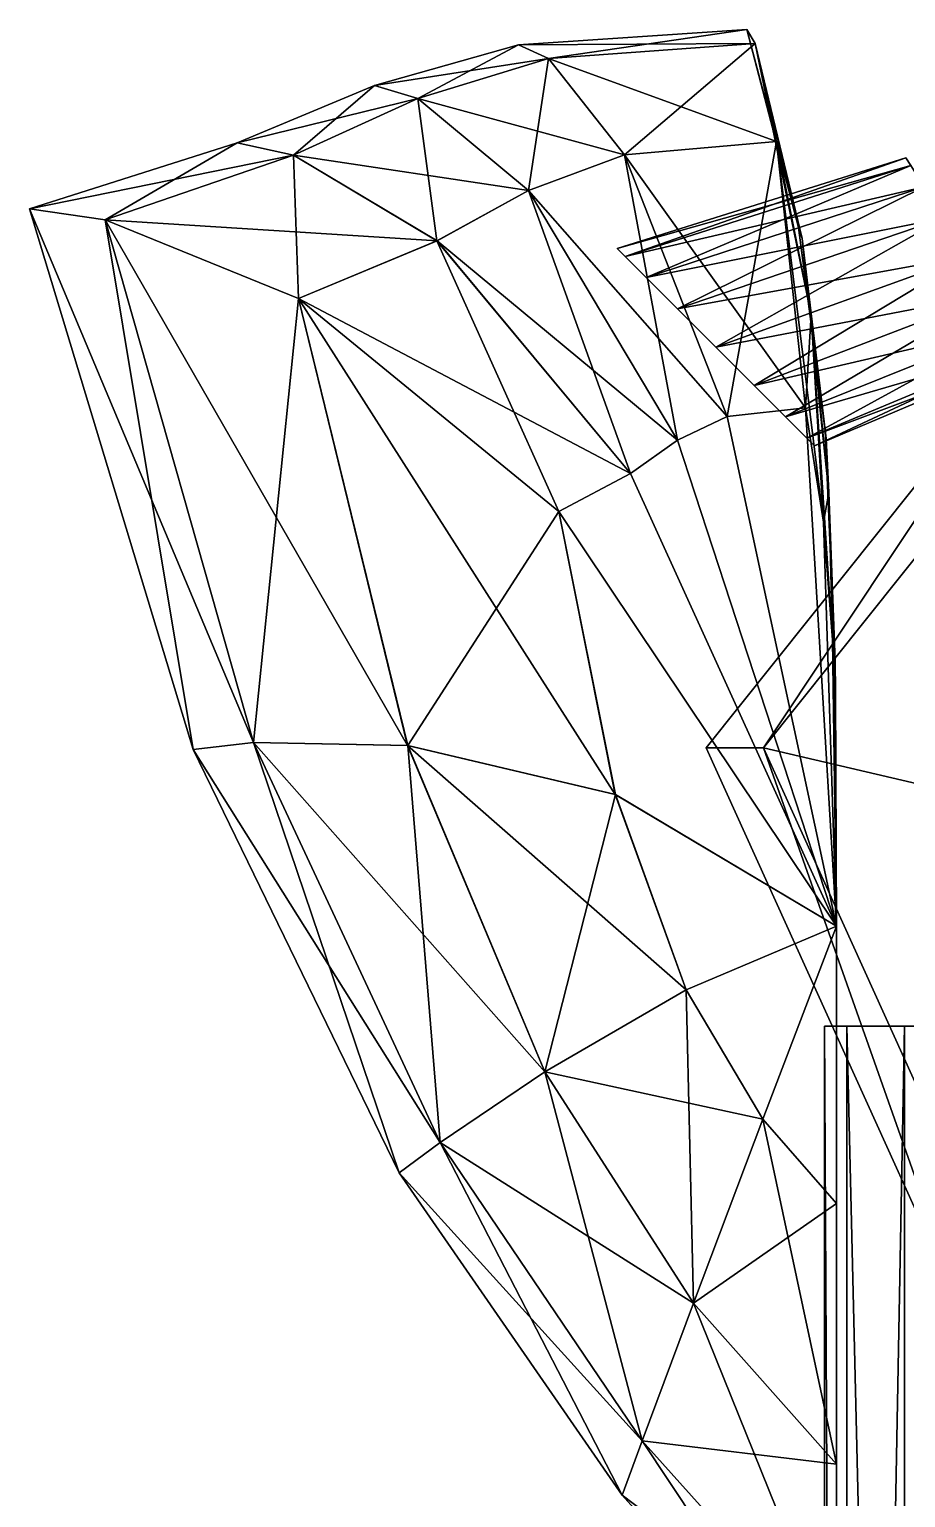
# Model space of a CAD drawing. Header units: metres. Extents: x -1.83 to 1.83, y -2.28 to 6.34.
# Drawn here: x -1.832 to -0.61, y 4.296 to 6.342 of the extents above; entities that cross this region are included whole.
import ezdxf

# ---------------------------------------------------------------- set-up
doc = ezdxf.new("R2010")
doc.units = ezdxf.units.M

msp = doc.modelspace()

# ---------------------------------------------------------------- linework, layer by layer
at = {"layer": 'Cube 3'}
for points in [[(-0.408, 5.9427, 0.2667), (-0.8087, 5.3408, 0.9647), (-0.8886, 5.3408, 0.9045)], [(-0.5264, 4.5422, 0.4239), (-0.408, 5.9427, 0.2667), (-0.8886, 5.3408, 0.9045)], [(-0.408, 5.9427, 0.2667), (-0.3281, 5.9427, 0.3269), (-0.8087, 5.3408, 0.9647)], [(-0.8087, 5.3408, 0.9647), (-0.3281, 5.9427, 0.3269), (0.0341, 5.144, -0.1538)], [(-0.5264, 4.5422, 0.4239), (-0.8886, 5.3408, 0.9045), (-0.8087, 5.3408, 0.9647)], [(-0.5264, 4.5422, 0.4239), (-0.8087, 5.3408, 0.9647), (-0.4466, 4.5422, 0.484)], [(-0.8087, 5.3408, 0.9647), (0.0341, 5.144, -0.1538), (-0.4466, 4.5422, 0.484)]]:
    msp.add_3dface(points, dxfattribs=at)
at = {"layer": 'Path Extrusion'}
for points in [[(-1.0125, 6.0368, 0.0004), (-0.6102, 6.1632, 0.0004), (-0.6033, 6.1525, 0.076)], [(-1.0016, 6.026, -0.0751), (-0.6102, 6.1632, 0.0004), (-1.0125, 6.0368, 0.0004)], [(-1.0016, 6.026, -0.0751), (-0.6033, 6.1525, -0.0751), (-0.6102, 6.1632, 0.0004)], [(-1.0125, 6.0368, 0.0004), (-0.6033, 6.1525, 0.076), (-1.0016, 6.026, 0.0759)], [(-1.0016, 6.026, 0.0759), (-0.6033, 6.1525, 0.076), (-0.5844, 6.1231, 0.1378)], [(-0.9721, 5.9964, -0.1369), (-0.6033, 6.1525, -0.0751), (-1.0016, 6.026, -0.0751)], [(-0.9721, 5.9964, -0.1369), (-0.5844, 6.1231, -0.137), (-0.6033, 6.1525, -0.0751)], [(-1.0016, 6.026, 0.0759), (-0.5844, 6.1231, 0.1378), (-0.9721, 5.9964, 0.1378)], [(-0.9721, 5.9964, 0.1378), (-0.5844, 6.1231, 0.1378), (-0.5564, 6.0797, 0.1796)], [(-0.9284, 5.9527, -0.1787), (-0.5844, 6.1231, -0.137), (-0.9721, 5.9964, -0.1369)], [(-0.9284, 5.9527, -0.1787), (-0.5564, 6.0797, -0.1788), (-0.5844, 6.1231, -0.137)], [(-0.9721, 5.9964, 0.1378), (-0.5564, 6.0797, 0.1796), (-0.9284, 5.9527, 0.1795)], [(-0.9284, 5.9527, 0.1795), (-0.5564, 6.0797, 0.1796), (-0.5223, 6.0267, 0.195)], [(-0.875, 5.8993, -0.194), (-0.5564, 6.0797, -0.1788), (-0.9284, 5.9527, -0.1787)], [(-0.875, 5.8993, -0.194), (-0.5223, 6.0267, -0.1941), (-0.5564, 6.0797, -0.1788)], [(-1.0125, 6.0368, 0.0004), (-0.7484, 5.7727, 0.0759), (-0.7375, 5.7618, 0.0004)], [(-1.0125, 6.0368, 0.0004), (-0.7375, 5.7618, 0.0004), (-0.7484, 5.7727, -0.0751)], [(-1.0016, 6.026, 0.0759), (-0.7484, 5.7727, 0.0759), (-1.0125, 6.0368, 0.0004)], [(-0.7484, 5.7727, -0.0751), (-1.0016, 6.026, -0.0751), (-1.0125, 6.0368, 0.0004)], [(-0.7779, 5.8022, 0.1378), (-0.7484, 5.7727, 0.0759), (-1.0016, 6.026, 0.0759)], [(-1.0016, 6.026, -0.0751), (-0.7484, 5.7727, -0.0751), (-0.7779, 5.8022, -0.1369)], [(-0.7779, 5.8022, 0.1378), (-1.0016, 6.026, 0.0759), (-0.9721, 5.9964, 0.1378)], [(-0.7779, 5.8022, -0.1369), (-0.9721, 5.9964, -0.1369), (-1.0016, 6.026, -0.0751)], [(-0.9284, 5.9527, 0.1795), (-0.5223, 6.0267, 0.195), (-0.875, 5.8993, 0.1949)], [(-0.8216, 5.8459, -0.1787), (-0.5223, 6.0267, -0.1941), (-0.875, 5.8993, -0.194)], [(-0.875, 5.8993, 0.1949), (-0.5223, 6.0267, 0.195), (-0.4881, 5.9736, 0.1796)], [(-0.8216, 5.8459, -0.1787), (-0.4881, 5.9736, -0.1788), (-0.5223, 6.0267, -0.1941)], [(-0.9721, 5.9964, 0.1378), (-0.8216, 5.8459, 0.1795), (-0.7779, 5.8022, 0.1378)], [(-0.7779, 5.8022, -0.1369), (-0.8216, 5.8459, -0.1787), (-0.9721, 5.9964, -0.1369)], [(-0.9721, 5.9964, -0.1369), (-0.8216, 5.8459, -0.1787), (-0.9284, 5.9527, -0.1787)], [(-0.9721, 5.9964, 0.1378), (-0.9284, 5.9527, 0.1795), (-0.8216, 5.8459, 0.1795)], [(-0.875, 5.8993, 0.1949), (-0.4881, 5.9736, 0.1796), (-0.8216, 5.8459, 0.1795)], [(-0.7779, 5.8022, -0.1369), (-0.4881, 5.9736, -0.1788), (-0.8216, 5.8459, -0.1787)], [(-0.8216, 5.8459, 0.1795), (-0.4881, 5.9736, 0.1796), (-0.4601, 5.9302, 0.1378)], [(-0.7779, 5.8022, -0.1369), (-0.4601, 5.9302, -0.137), (-0.4881, 5.9736, -0.1788)], [(-0.875, 5.8993, 0.1949), (-0.8216, 5.8459, 0.1795), (-0.9284, 5.9527, 0.1795)], [(-0.9284, 5.9527, -0.1787), (-0.8216, 5.8459, -0.1787), (-0.875, 5.8993, -0.194)], [(-0.8216, 5.8459, 0.1795), (-0.4601, 5.9302, 0.1378), (-0.7779, 5.8022, 0.1378)], [(-0.7484, 5.7727, -0.0751), (-0.4601, 5.9302, -0.137), (-0.7779, 5.8022, -0.1369)], [(-0.7779, 5.8022, 0.1378), (-0.4601, 5.9302, 0.1378), (-0.4412, 5.9008, 0.076)], [(-0.7484, 5.7727, -0.0751), (-0.4412, 5.9008, -0.0751), (-0.4601, 5.9302, -0.137)], [(-0.7779, 5.8022, 0.1378), (-0.4412, 5.9008, 0.076), (-0.7484, 5.7727, 0.0759)], [(-0.7375, 5.7618, 0.0004), (-0.4412, 5.9008, -0.0751), (-0.7484, 5.7727, -0.0751)], [(-0.7484, 5.7727, 0.0759), (-0.4412, 5.9008, 0.076), (-0.4343, 5.8901, 0.0004)], [(-0.7375, 5.7618, 0.0004), (-0.4343, 5.8901, 0.0004), (-0.4412, 5.9008, -0.0751)], [(-0.7484, 5.7727, 0.0759), (-0.4343, 5.8901, 0.0004), (-0.7375, 5.7618, 0.0004)]]:
    msp.add_3dface(points, dxfattribs=at)
at = {"layer": 'Prism 2'}
for points in [[(-0.7237, -1.047, 0.2018), (-0.6122, 4.953, 0.3021), (-0.6122, -1.047, 0.3021)], [(-0.7237, -1.047, 0.2018), (-0.7237, 4.953, 0.2018), (-0.6122, 4.953, 0.3021)], [(-0.6925, -1.047, 0.0551), (-0.7237, 4.953, 0.2018), (-0.7237, -1.047, 0.2018)], [(-0.6925, -1.047, 0.0551), (-0.6925, 4.953, 0.0551), (-0.7237, 4.953, 0.2018)], [(-0.6925, 4.953, 0.0551), (-0.5498, 4.953, 0.0087), (-0.7237, 4.953, 0.2018)], [(-0.6122, 4.953, 0.3021), (-0.7237, 4.953, 0.2018), (-0.4695, 4.953, 0.2558)], [(-0.5498, 4.953, 0.0087), (-0.4695, 4.953, 0.2558), (-0.7237, 4.953, 0.2018)], [(-0.5498, -1.047, 0.0087), (-0.6925, 4.953, 0.0551), (-0.6925, -1.047, 0.0551)], [(-0.5498, -1.047, 0.0087), (-0.5498, 4.953, 0.0087), (-0.6925, 4.953, 0.0551)], [(-0.6122, -1.047, 0.3021), (-0.4695, 4.953, 0.2558), (-0.4695, -1.047, 0.2558)], [(-0.6122, -1.047, 0.3021), (-0.6122, 4.953, 0.3021), (-0.4695, 4.953, 0.2558)]]:
    msp.add_3dface(points, dxfattribs=at)
at = {"layer": 'Sphere 1'}
for points in [[(-1.1084, 6.3017, 0.2524), (-1.15, 6.3209, 0.0004), (-0.832, 6.3424, 0.0004)], [(-1.15, 6.3209, 0.0004), (-0.8203, 6.3229, -0.2515), (-0.832, 6.3424, 0.0004)], [(-1.1084, 6.3017, 0.2524), (-0.832, 6.3424, 0.0004), (-0.8203, 6.3229, 0.2524)], [(-0.8203, 6.3229, 0.2524), (-0.832, 6.3424, 0.0004), (-0.7597, 6.0663, 0.0004)], [(-0.832, 6.3424, 0.0004), (-0.7548, 6.051, -0.2515), (-0.7597, 6.0663, 0.0004)], [(-0.832, 6.3424, 0.0004), (-0.8203, 6.3229, -0.2515), (-0.7548, 6.051, -0.2515)], [(-1.2904, 6.246, 0.2524), (-1.3507, 6.2643, 0.0004), (-1.15, 6.3209, 0.0004)], [(-1.3507, 6.2643, 0.0004), (-1.1084, 6.3017, -0.2515), (-1.15, 6.3209, 0.0004)], [(-1.2904, 6.246, 0.2524), (-1.15, 6.3209, 0.0004), (-1.1084, 6.3017, 0.2524)], [(-1.15, 6.3209, 0.0004), (-1.1084, 6.3017, -0.2515), (-0.8203, 6.3229, -0.2515)], [(-1.0023, 6.1674, 0.4411), (-1.1084, 6.3017, 0.2524), (-0.8203, 6.3229, 0.2524)], [(-1.1084, 6.3017, -0.2515), (-0.7903, 6.1862, -0.4402), (-0.8203, 6.3229, -0.2515)], [(-1.0023, 6.1674, 0.4411), (-0.8203, 6.3229, 0.2524), (-0.7903, 6.1862, 0.4411)], [(-0.7903, 6.1862, 0.4411), (-0.8203, 6.3229, 0.2524), (-0.7548, 6.051, 0.2524)], [(-0.8203, 6.3229, 0.2524), (-0.7597, 6.0663, 0.0004), (-0.7548, 6.051, 0.2524)], [(-0.8203, 6.3229, -0.2515), (-0.7422, 5.9445, -0.4402), (-0.7548, 6.051, -0.2515)], [(-0.8203, 6.3229, -0.2515), (-0.7903, 6.1862, -0.4402), (-0.7422, 5.9445, -0.4402)], [(-1.3507, 6.2643, 0.0004), (-1.2904, 6.246, -0.2515), (-1.1084, 6.3017, -0.2515)], [(-1.1362, 6.1178, 0.4411), (-1.2904, 6.246, 0.2524), (-1.1084, 6.3017, 0.2524)], [(-1.2904, 6.246, -0.2515), (-1.0023, 6.1674, -0.4402), (-1.1084, 6.3017, -0.2515)], [(-1.1362, 6.1178, 0.4411), (-1.1084, 6.3017, 0.2524), (-1.0023, 6.1674, 0.4411)], [(-1.1084, 6.3017, -0.2515), (-1.0023, 6.1674, -0.4402), (-0.7903, 6.1862, -0.4402)], [(-1.4639, 6.1672, 0.2524), (-1.5422, 6.1842, 0.0004), (-1.3507, 6.2643, 0.0004)], [(-1.5422, 6.1842, 0.0004), (-1.2904, 6.246, -0.2515), (-1.3507, 6.2643, 0.0004)], [(-1.4639, 6.1672, 0.2524), (-1.3507, 6.2643, 0.0004), (-1.2904, 6.246, 0.2524)], [(-1.5422, 6.1842, 0.0004), (-1.4638, 6.1672, -0.2515), (-1.2904, 6.246, -0.2515)], [(-1.2638, 6.0477, 0.4411), (-1.4639, 6.1672, 0.2524), (-1.2904, 6.246, 0.2524)], [(-1.4638, 6.1672, -0.2515), (-1.1361, 6.1178, -0.4402), (-1.2904, 6.246, -0.2515)], [(-1.2638, 6.0477, 0.4411), (-1.2904, 6.246, 0.2524), (-1.1362, 6.1178, 0.4411)], [(-1.2904, 6.246, -0.2515), (-1.1361, 6.1178, -0.4402), (-1.0023, 6.1674, -0.4402)], [(-1.7265, 6.0768, 0.2524), (-1.832, 6.0924, 0.0004), (-1.5422, 6.1842, 0.0004)], [(-1.832, 6.0924, 0.0004), (-1.4638, 6.1672, -0.2515), (-1.5422, 6.1842, 0.0004)], [(-1.7265, 6.0768, 0.2524), (-1.5422, 6.1842, 0.0004), (-1.4639, 6.1672, 0.2524)], [(-0.8593, 5.8027, 0.5594), (-1.0023, 6.1674, 0.4411), (-0.7903, 6.1862, 0.4411)], [(-1.0023, 6.1674, -0.4402), (-0.75, 5.8151, -0.5586), (-0.7903, 6.1862, -0.4402)], [(-0.8593, 5.8027, 0.5594), (-0.7903, 6.1862, 0.4411), (-0.75, 5.8151, 0.5594)], [(-0.75, 5.8151, 0.5594), (-0.7903, 6.1862, 0.4411), (-0.7422, 5.9445, 0.4411)], [(-0.7903, 6.1862, 0.4411), (-0.7548, 6.051, 0.2524), (-0.7422, 5.9445, 0.4411)], [(-0.7903, 6.1862, -0.4402), (-0.7251, 5.6554, -0.5586), (-0.7422, 5.9445, -0.4402)], [(-0.7903, 6.1862, -0.4402), (-0.75, 5.8151, -0.5586), (-0.7251, 5.6554, -0.5586)], [(-1.832, 6.0924, 0.0004), (-1.7265, 6.0768, -0.2515), (-1.4638, 6.1672, -0.2515)], [(-1.457, 5.9674, 0.4411), (-1.7265, 6.0768, 0.2524), (-1.4639, 6.1672, 0.2524)], [(-1.7265, 6.0768, -0.2515), (-1.2637, 6.0477, -0.4402), (-1.4638, 6.1672, -0.2515)], [(-1.457, 5.9674, 0.4411), (-1.4639, 6.1672, 0.2524), (-1.2638, 6.0477, 0.4411)], [(-1.4638, 6.1672, -0.2515), (-1.2637, 6.0477, -0.4402), (-1.1361, 6.1178, -0.4402)], [(-0.9283, 5.7699, 0.5594), (-1.1362, 6.1178, 0.4411), (-1.0023, 6.1674, 0.4411)], [(-1.1361, 6.1178, -0.4402), (-0.8592, 5.8027, -0.5586), (-1.0023, 6.1674, -0.4402)], [(-0.9283, 5.7699, 0.5594), (-1.0023, 6.1674, 0.4411), (-0.8593, 5.8027, 0.5594)], [(-1.0023, 6.1674, -0.4402), (-0.8592, 5.8027, -0.5586), (-0.75, 5.8151, -0.5586)], [(-0.9941, 5.7236, 0.5594), (-1.2638, 6.0477, 0.4411), (-1.1362, 6.1178, 0.4411)], [(-1.2637, 6.0477, -0.4402), (-0.9283, 5.7699, -0.5586), (-1.1361, 6.1178, -0.4402)], [(-0.9941, 5.7236, 0.5594), (-1.1362, 6.1178, 0.4411), (-0.9283, 5.7699, 0.5594)], [(-1.1361, 6.1178, -0.4402), (-0.9283, 5.7699, -0.5586), (-0.8592, 5.8027, -0.5586)], [(-1.5194, 5.3484, 0.2524), (-1.832, 6.0924, 0.0004), (-1.7265, 6.0768, 0.2524)], [(-1.5194, 5.3484, 0.2524), (-1.6035, 5.3385, 0.0004), (-1.832, 6.0924, 0.0004)], [(-1.6035, 5.3385, 0.0004), (-1.7265, 6.0768, -0.2515), (-1.832, 6.0924, 0.0004)], [(-1.3047, 5.3444, 0.4411), (-1.7265, 6.0768, 0.2524), (-1.457, 5.9674, 0.4411)], [(-1.3047, 5.3444, 0.4411), (-1.5194, 5.3484, 0.2524), (-1.7265, 6.0768, 0.2524)], [(-1.7265, 6.0768, -0.2515), (-1.4569, 5.9674, -0.4402), (-1.2637, 6.0477, -0.4402)], [(-1.6035, 5.3385, 0.0004), (-1.5194, 5.3484, -0.2515), (-1.7265, 6.0768, -0.2515)], [(-1.5194, 5.3484, -0.2515), (-1.4569, 5.9674, -0.4402), (-1.7265, 6.0768, -0.2515)], [(-0.7548, 6.051, 0.2524), (-0.7597, 6.0663, 0.0004), (-0.7226, 5.7831, 0.0004)], [(-0.7597, 6.0663, 0.0004), (-0.7212, 5.7723, -0.2515), (-0.7226, 5.7831, 0.0004)], [(-0.7597, 6.0663, 0.0004), (-0.7548, 6.051, -0.2515), (-0.7212, 5.7723, -0.2515)], [(-1.0937, 5.6706, 0.5594), (-1.457, 5.9674, 0.4411), (-1.2638, 6.0477, 0.4411)], [(-1.4569, 5.9674, -0.4402), (-0.994, 5.7236, -0.5586), (-1.2637, 6.0477, -0.4402)], [(-1.0937, 5.6706, 0.5594), (-1.2638, 6.0477, 0.4411), (-0.9941, 5.7236, 0.5594)], [(-1.2637, 6.0477, -0.4402), (-0.994, 5.7236, -0.5586), (-0.9283, 5.7699, -0.5586)], [(-0.7422, 5.9445, 0.4411), (-0.7548, 6.051, 0.2524), (-0.7212, 5.7723, 0.2524)], [(-0.7548, 6.051, 0.2524), (-0.7226, 5.7831, 0.0004), (-0.7212, 5.7723, 0.2524)], [(-0.7548, 6.051, -0.2515), (-0.7174, 5.6967, -0.4402), (-0.7212, 5.7723, -0.2515)], [(-0.7548, 6.051, -0.2515), (-0.7422, 5.9445, -0.4402), (-0.7174, 5.6967, -0.4402)], [(-1.5194, 5.3484, -0.2515), (-1.3046, 5.3444, -0.4402), (-1.4569, 5.9674, -0.4402)], [(-1.0152, 5.2759, 0.5594), (-1.457, 5.9674, 0.4411), (-1.0937, 5.6706, 0.5594)], [(-1.0152, 5.2759, 0.5594), (-1.3047, 5.3444, 0.4411), (-1.457, 5.9674, 0.4411)], [(-1.4569, 5.9674, -0.4402), (-1.0937, 5.6706, -0.5586), (-0.994, 5.7236, -0.5586)], [(-1.3046, 5.3444, -0.4402), (-1.0937, 5.6706, -0.5586), (-1.4569, 5.9674, -0.4402)], [(-0.75, 5.8151, 0.5594), (-0.7422, 5.9445, 0.4411), (-0.7251, 5.6554, 0.5594)], [(-0.7251, 5.6554, 0.5594), (-0.7422, 5.9445, 0.4411), (-0.7174, 5.6967, 0.4411)], [(-0.7422, 5.9445, 0.4411), (-0.7212, 5.7723, 0.2524), (-0.7174, 5.6967, 0.4411)], [(-0.7422, 5.9445, -0.4402), (-0.7124, 5.4917, -0.5586), (-0.7174, 5.6967, -0.4402)], [(-0.7422, 5.9445, -0.4402), (-0.7251, 5.6554, -0.5586), (-0.7124, 5.4917, -0.5586)], [(-0.707, 5.0924, 0.6004), (-0.8593, 5.8027, 0.5594), (-0.75, 5.8151, 0.5594)], [(-0.8592, 5.8027, -0.5586), (-0.707, 5.0924, -0.5996), (-0.75, 5.8151, -0.5586)], [(-0.707, 5.0924, 0.6004), (-0.75, 5.8151, 0.5594), (-0.707, 5.0924, 0.6004)], [(-0.707, 5.0924, 0.6004), (-0.75, 5.8151, 0.5594), (-0.7251, 5.6554, 0.5594)], [(-0.75, 5.8151, -0.5586), (-0.707, 5.0924, -0.5996), (-0.7251, 5.6554, -0.5586)], [(-0.75, 5.8151, -0.5586), (-0.707, 5.0924, -0.5996), (-0.707, 5.0924, -0.5996)], [(-0.707, 5.0924, 0.6004), (-0.9283, 5.7699, 0.5594), (-0.8593, 5.8027, 0.5594)], [(-0.9283, 5.7699, -0.5586), (-0.707, 5.0924, -0.5996), (-0.8592, 5.8027, -0.5586)], [(-0.707, 5.0924, 0.6004), (-0.8593, 5.8027, 0.5594), (-0.707, 5.0924, 0.6004)], [(-0.8592, 5.8027, -0.5586), (-0.707, 5.0924, -0.5996), (-0.707, 5.0924, -0.5996)], [(-0.7212, 5.7723, 0.2524), (-0.7226, 5.7831, 0.0004), (-0.709, 5.467, 0.0004)], [(-0.7226, 5.7831, 0.0004), (-0.7088, 5.4612, -0.2515), (-0.709, 5.467, 0.0004)], [(-0.7226, 5.7831, 0.0004), (-0.7212, 5.7723, -0.2515), (-0.7088, 5.4612, -0.2515)], [(-0.7174, 5.6967, 0.4411), (-0.7212, 5.7723, 0.2524), (-0.7088, 5.4612, 0.2524)], [(-0.7212, 5.7723, 0.2524), (-0.709, 5.467, 0.0004), (-0.7088, 5.4612, 0.2524)], [(-0.7212, 5.7723, -0.2515), (-0.7083, 5.4202, -0.4402), (-0.7088, 5.4612, -0.2515)], [(-0.7212, 5.7723, -0.2515), (-0.7174, 5.6967, -0.4402), (-0.7083, 5.4202, -0.4402)], [(-0.707, 5.0924, 0.6004), (-0.9941, 5.7236, 0.5594), (-0.9283, 5.7699, 0.5594)], [(-0.994, 5.7236, -0.5586), (-0.707, 5.0924, -0.5996), (-0.9283, 5.7699, -0.5586)], [(-0.707, 5.0924, 0.6004), (-0.9283, 5.7699, 0.5594), (-0.707, 5.0924, 0.6004)], [(-0.9283, 5.7699, -0.5586), (-0.707, 5.0924, -0.5996), (-0.707, 5.0924, -0.5996)], [(-0.707, 5.0924, 0.6004), (-1.0937, 5.6706, 0.5594), (-0.9941, 5.7236, 0.5594)], [(-1.0937, 5.6706, -0.5586), (-0.707, 5.0924, -0.5996), (-0.994, 5.7236, -0.5586)], [(-0.707, 5.0924, 0.6004), (-0.9941, 5.7236, 0.5594), (-0.707, 5.0924, 0.6004)], [(-0.994, 5.7236, -0.5586), (-0.707, 5.0924, -0.5996), (-0.707, 5.0924, -0.5996)], [(-0.7251, 5.6554, 0.5594), (-0.7174, 5.6967, 0.4411), (-0.7124, 5.4917, 0.5594)], [(-0.7124, 5.4917, 0.5594), (-0.7174, 5.6967, 0.4411), (-0.7083, 5.4202, 0.4411)], [(-0.7174, 5.6967, 0.4411), (-0.7088, 5.4612, 0.2524), (-0.7083, 5.4202, 0.4411)], [(-0.7174, 5.6967, -0.4402), (-0.7077, 5.309, -0.5586), (-0.7083, 5.4202, -0.4402)], [(-0.7174, 5.6967, -0.4402), (-0.7124, 5.4917, -0.5586), (-0.7077, 5.309, -0.5586)], [(-1.3046, 5.3444, -0.4402), (-1.0151, 5.2759, -0.5586), (-1.0937, 5.6706, -0.5586)], [(-0.707, 5.0924, 0.6004), (-1.0937, 5.6706, 0.5594), (-0.707, 5.0924, 0.6004)], [(-0.707, 5.0924, 0.6004), (-1.0152, 5.2759, 0.5594), (-1.0937, 5.6706, 0.5594)], [(-1.0937, 5.6706, -0.5586), (-0.707, 5.0924, -0.5996), (-0.707, 5.0924, -0.5996)], [(-1.0151, 5.2759, -0.5586), (-0.707, 5.0924, -0.5996), (-1.0937, 5.6706, -0.5586)], [(-0.707, 5.0924, 0.6004), (-0.7251, 5.6554, 0.5594), (-0.7124, 5.4917, 0.5594)], [(-0.707, 5.0924, 0.6004), (-0.7251, 5.6554, 0.5594), (-0.707, 5.0924, 0.6004)], [(-0.7251, 5.6554, -0.5586), (-0.707, 5.0924, -0.5996), (-0.7124, 5.4917, -0.5586)], [(-0.7251, 5.6554, -0.5586), (-0.707, 5.0924, -0.5996), (-0.707, 5.0924, -0.5996)], [(-0.707, 5.0924, 0.6004), (-0.7124, 5.4917, 0.5594), (-0.7077, 5.309, 0.5594)], [(-0.7124, 5.4917, 0.5594), (-0.7083, 5.4202, 0.4411), (-0.7077, 5.309, 0.5594)], [(-0.707, 5.0924, 0.6004), (-0.7124, 5.4917, 0.5594), (-0.707, 5.0924, 0.6004)], [(-0.7124, 5.4917, -0.5586), (-0.707, 5.0924, -0.5996), (-0.7077, 5.309, -0.5586)], [(-0.7124, 5.4917, -0.5586), (-0.707, 5.0924, -0.5996), (-0.707, 5.0924, -0.5996)], [(-0.7088, 5.4612, 0.2524), (-0.709, 5.467, 0.0004), (-0.707, 5.0924, 0.0004)], [(-0.709, 5.467, 0.0004), (-0.707, 5.0924, -0.2515), (-0.707, 5.0924, 0.0004)], [(-0.709, 5.467, 0.0004), (-0.7088, 5.4612, -0.2515), (-0.707, 5.0924, -0.2515)], [(-0.7083, 5.4202, 0.4411), (-0.7088, 5.4612, 0.2524), (-0.707, 5.0924, 0.2524)], [(-0.7088, 5.4612, 0.2524), (-0.707, 5.0924, 0.0004), (-0.707, 5.0924, 0.2524)], [(-0.7088, 5.4612, -0.2515), (-0.707, 5.0924, -0.4402), (-0.707, 5.0924, -0.2515)], [(-0.7088, 5.4612, -0.2515), (-0.7083, 5.4202, -0.4402), (-0.707, 5.0924, -0.4402)], [(-0.7077, 5.309, 0.5594), (-0.7083, 5.4202, 0.4411), (-0.707, 5.0924, 0.4411)], [(-0.7083, 5.4202, 0.4411), (-0.707, 5.0924, 0.2524), (-0.707, 5.0924, 0.4411)], [(-0.7083, 5.4202, -0.4402), (-0.707, 5.0924, -0.5586), (-0.707, 5.0924, -0.4402)], [(-0.7083, 5.4202, -0.4402), (-0.7077, 5.309, -0.5586), (-0.707, 5.0924, -0.5586)], [(-1.2592, 4.7907, 0.2524), (-1.6035, 5.3385, 0.0004), (-1.5194, 5.3484, 0.2524)], [(-1.3164, 4.7487, 0.0004), (-1.5194, 5.3484, -0.2515), (-1.6035, 5.3385, 0.0004)], [(-1.1132, 4.8893, 0.4411), (-1.5194, 5.3484, 0.2524), (-1.3047, 5.3444, 0.4411)], [(-1.1132, 4.8893, 0.4411), (-1.2592, 4.7907, 0.2524), (-1.5194, 5.3484, 0.2524)], [(-1.3164, 4.7487, 0.0004), (-1.2592, 4.7907, -0.2515), (-1.5194, 5.3484, -0.2515)], [(-1.2592, 4.7907, -0.2515), (-1.3046, 5.3444, -0.4402), (-1.5194, 5.3484, -0.2515)], [(-0.9165, 5.0036, 0.5594), (-1.3047, 5.3444, 0.4411), (-1.0152, 5.2759, 0.5594)], [(-0.9165, 5.0036, 0.5594), (-1.1132, 4.8893, 0.4411), (-1.3047, 5.3444, 0.4411)], [(-1.2592, 4.7907, -0.2515), (-1.1132, 4.8893, -0.4402), (-1.3046, 5.3444, -0.4402)], [(-1.1132, 4.8893, -0.4402), (-1.0151, 5.2759, -0.5586), (-1.3046, 5.3444, -0.4402)], [(-1.2592, 4.7907, 0.2524), (-1.3164, 4.7487, 0.0004), (-1.6035, 5.3385, 0.0004)], [(-0.707, 5.0924, 0.6004), (-0.7077, 5.309, 0.5594), (-0.707, 5.0924, 0.5594)], [(-0.7077, 5.309, 0.5594), (-0.707, 5.0924, 0.4411), (-0.707, 5.0924, 0.5594)], [(-0.707, 5.0924, 0.6004), (-0.7077, 5.309, 0.5594), (-0.707, 5.0924, 0.6004)], [(-0.7077, 5.309, -0.5586), (-0.707, 5.0924, -0.5996), (-0.707, 5.0924, -0.5586)], [(-0.7077, 5.309, -0.5586), (-0.707, 5.0924, -0.5996), (-0.707, 5.0924, -0.5996)], [(-1.1132, 4.8893, -0.4402), (-0.9164, 5.0036, -0.5586), (-1.0151, 5.2759, -0.5586)], [(-0.707, 5.0924, 0.6004), (-1.0152, 5.2759, 0.5594), (-0.707, 5.0924, 0.6004)], [(-0.707, 5.0924, 0.6004), (-0.9165, 5.0036, 0.5594), (-1.0152, 5.2759, 0.5594)], [(-1.0151, 5.2759, -0.5586), (-0.707, 5.0924, -0.5996), (-0.707, 5.0924, -0.5996)], [(-0.9164, 5.0036, -0.5586), (-0.707, 5.0924, -0.5996), (-1.0151, 5.2759, -0.5586)], [(-0.707, 5.0924, 0.6004), (-0.9165, 5.0036, 0.5594), (-0.707, 5.0924, 0.6004)], [(-0.707, 5.0924, 0.6004), (-0.8097, 4.8235, 0.5594), (-0.9165, 5.0036, 0.5594)], [(-0.9164, 5.0036, -0.5586), (-0.707, 5.0924, -0.5996), (-0.707, 5.0924, -0.5996)], [(-0.8097, 4.8235, -0.5586), (-0.707, 5.0924, -0.5996), (-0.9164, 5.0036, -0.5586)], [(-0.707, 5.0924, 0.6004), (-0.8097, 4.8235, 0.5594), (-0.707, 5.0924, 0.6004)], [(-0.707, 5.0924, 0.6004), (-0.707, 4.7057, 0.5594), (-0.8097, 4.8235, 0.5594)], [(-0.8097, 4.8235, -0.5586), (-0.707, 5.0924, -0.5996), (-0.707, 5.0924, -0.5996)], [(-0.707, 4.7057, -0.5586), (-0.707, 5.0924, -0.5996), (-0.8097, 4.8235, -0.5586)], [(-0.707, 5.0924, 0.6004), (-0.707, 4.7057, 0.5594), (-0.707, 5.0924, 0.6004)], [(-0.707, 5.0924, 0.6004), (-0.707, 4.8302, 0.5594), (-0.707, 4.7057, 0.5594)], [(-0.707, 5.0924, 0.6004), (-0.707, 4.8302, 0.5594), (-0.707, 5.0924, 0.6004)], [(-0.707, 5.0924, 0.6004), (-0.707, 4.9087, 0.5594), (-0.707, 4.8302, 0.5594)], [(-0.707, 5.0924, 0.6004), (-0.707, 4.9087, 0.5594), (-0.707, 5.0924, 0.6004)], [(-0.707, 5.0924, 0.6004), (-0.707, 4.9825, 0.5594), (-0.707, 4.9087, 0.5594)], [(-0.707, 5.0924, 0.6004), (-0.707, 4.9825, 0.5594), (-0.707, 5.0924, 0.6004)], [(-0.707, 5.0924, 0.6004), (-0.707, 5.0924, 0.5594), (-0.707, 4.9825, 0.5594)], [(-0.707, 5.0924, 0.5594), (-0.707, 4.8791, 0.4411), (-0.707, 4.9825, 0.5594)], [(-0.707, 5.0924, 0.5594), (-0.707, 5.0924, 0.4411), (-0.707, 4.8791, 0.4411)], [(-0.707, 5.0924, 0.4411), (-0.707, 4.8025, 0.2524), (-0.707, 4.8791, 0.4411)], [(-0.707, 5.0924, 0.4411), (-0.707, 5.0924, 0.2524), (-0.707, 4.8025, 0.2524)], [(-0.707, 5.0924, 0.2524), (-0.707, 4.7725, 0.0004), (-0.707, 4.8025, 0.2524)], [(-0.707, 5.0924, 0.2524), (-0.707, 5.0924, 0.0004), (-0.707, 4.7725, 0.0004)], [(-0.707, 5.0924, 0.6004), (-0.707, 5.0924, 0.5594), (-0.707, 5.0924, 0.6004)], [(-0.707, 4.7057, -0.5586), (-0.707, 5.0924, -0.5996), (-0.707, 5.0924, -0.5996)], [(-0.707, 4.8302, -0.5586), (-0.707, 5.0924, -0.5996), (-0.707, 4.7057, -0.5586)], [(-0.707, 4.8302, -0.5586), (-0.707, 5.0924, -0.5996), (-0.707, 5.0924, -0.5996)], [(-0.707, 4.9087, -0.5586), (-0.707, 5.0924, -0.5996), (-0.707, 4.8302, -0.5586)], [(-0.707, 4.9087, -0.5586), (-0.707, 5.0924, -0.5996), (-0.707, 5.0924, -0.5996)], [(-0.707, 4.9825, -0.5586), (-0.707, 5.0924, -0.5996), (-0.707, 4.9087, -0.5586)], [(-0.707, 4.9825, -0.5586), (-0.707, 5.0924, -0.5996), (-0.707, 5.0924, -0.5996)], [(-0.707, 5.0924, 0.0004), (-0.707, 4.8025, -0.2515), (-0.707, 4.7725, 0.0004)], [(-0.707, 5.0924, 0.0004), (-0.707, 5.0924, -0.2515), (-0.707, 4.8025, -0.2515)], [(-0.707, 5.0924, -0.2515), (-0.707, 4.8791, -0.4402), (-0.707, 4.8025, -0.2515)], [(-0.707, 5.0924, -0.2515), (-0.707, 5.0924, -0.4402), (-0.707, 4.8791, -0.4402)], [(-0.707, 5.0924, -0.4402), (-0.707, 4.9825, -0.5586), (-0.707, 4.8791, -0.4402)], [(-0.707, 5.0924, -0.4402), (-0.707, 5.0924, -0.5586), (-0.707, 4.9825, -0.5586)], [(-0.707, 5.0924, -0.5586), (-0.707, 5.0924, -0.5996), (-0.707, 4.9825, -0.5586)], [(-0.707, 5.0924, -0.5586), (-0.707, 5.0924, -0.5996), (-0.707, 5.0924, -0.5996)], [(-0.8097, 4.8235, 0.5594), (-1.1132, 4.8893, 0.4411), (-0.9165, 5.0036, 0.5594)], [(-0.9062, 4.567, -0.4402), (-0.9164, 5.0036, -0.5586), (-1.1132, 4.8893, -0.4402)], [(-0.9062, 4.567, -0.4402), (-0.8097, 4.8235, -0.5586), (-0.9164, 5.0036, -0.5586)], [(-0.707, 4.9825, 0.5594), (-0.707, 4.7362, 0.4411), (-0.707, 4.9087, 0.5594)], [(-0.707, 4.9825, 0.5594), (-0.707, 4.8791, 0.4411), (-0.707, 4.7362, 0.4411)], [(-0.707, 4.8791, -0.4402), (-0.707, 4.9825, -0.5586), (-0.707, 4.9087, -0.5586)], [(-0.707, 4.9087, 0.5594), (-0.707, 4.5838, 0.4411), (-0.707, 4.8302, 0.5594)], [(-0.707, 4.9087, 0.5594), (-0.707, 4.7362, 0.4411), (-0.707, 4.5838, 0.4411)], [(-0.707, 4.7362, -0.4402), (-0.707, 4.9087, -0.5586), (-0.707, 4.8302, -0.5586)], [(-0.707, 4.8791, -0.4402), (-0.707, 4.9087, -0.5586), (-0.707, 4.7362, -0.4402)], [(-0.9062, 4.567, 0.4411), (-1.2592, 4.7907, 0.2524), (-1.1132, 4.8893, 0.4411)], [(-0.9778, 4.375, -0.2515), (-1.1132, 4.8893, -0.4402), (-1.2592, 4.7907, -0.2515)], [(-0.8097, 4.8235, 0.5594), (-0.9062, 4.567, 0.4411), (-1.1132, 4.8893, 0.4411)], [(-0.9778, 4.375, -0.2515), (-0.9062, 4.567, -0.4402), (-1.1132, 4.8893, -0.4402)], [(-0.707, 4.8791, 0.4411), (-0.707, 4.6081, 0.2524), (-0.707, 4.7362, 0.4411)], [(-0.707, 4.8791, 0.4411), (-0.707, 4.8025, 0.2524), (-0.707, 4.6081, 0.2524)], [(-0.707, 4.8025, -0.2515), (-0.707, 4.8791, -0.4402), (-0.707, 4.7362, -0.4402)], [(-0.707, 4.8302, 0.5594), (-0.707, 4.3424, 0.4411), (-0.707, 4.7057, 0.5594)], [(-0.707, 4.8302, 0.5594), (-0.707, 4.5838, 0.4411), (-0.707, 4.3424, 0.4411)], [(-0.707, 4.5838, -0.4402), (-0.707, 4.8302, -0.5586), (-0.707, 4.7057, -0.5586)], [(-0.707, 4.7362, -0.4402), (-0.707, 4.8302, -0.5586), (-0.707, 4.5838, -0.4402)], [(-0.707, 4.7057, 0.5594), (-0.9062, 4.567, 0.4411), (-0.8097, 4.8235, 0.5594)], [(-0.707, 4.3424, -0.4402), (-0.8097, 4.8235, -0.5586), (-0.9062, 4.567, -0.4402)], [(-0.707, 4.3424, -0.4402), (-0.707, 4.7057, -0.5586), (-0.8097, 4.8235, -0.5586)], [(-0.9778, 4.375, 0.2524), (-1.3164, 4.7487, 0.0004), (-1.2592, 4.7907, 0.2524)], [(-1.0058, 4.2995, 0.0004), (-1.2592, 4.7907, -0.2515), (-1.3164, 4.7487, 0.0004)], [(-0.9062, 4.567, 0.4411), (-0.9778, 4.375, 0.2524), (-1.2592, 4.7907, 0.2524)], [(-1.0058, 4.2995, 0.0004), (-0.9778, 4.375, -0.2515), (-1.2592, 4.7907, -0.2515)], [(-0.707, 4.8025, 0.2524), (-0.707, 4.5581, 0.0004), (-0.707, 4.6081, 0.2524)], [(-0.707, 4.8025, 0.2524), (-0.707, 4.7725, 0.0004), (-0.707, 4.5581, 0.0004)], [(-0.707, 4.7725, 0.0004), (-0.707, 4.8025, -0.2515), (-0.707, 4.6081, -0.2515)], [(-0.707, 4.8025, -0.2515), (-0.707, 4.7362, -0.4402), (-0.707, 4.6081, -0.2515)], [(-0.707, 4.7725, 0.0004), (-0.707, 4.6081, -0.2515), (-0.707, 4.5581, 0.0004)], [(-0.9778, 4.375, 0.2524), (-1.0058, 4.2995, 0.0004), (-1.3164, 4.7487, 0.0004)], [(-0.707, 4.7362, 0.4411), (-0.707, 4.4011, 0.2524), (-0.707, 4.5838, 0.4411)], [(-0.707, 4.7362, 0.4411), (-0.707, 4.6081, 0.2524), (-0.707, 4.4011, 0.2524)], [(-0.707, 4.6081, -0.2515), (-0.707, 4.7362, -0.4402), (-0.707, 4.5838, -0.4402)], [(-0.707, 4.7057, 0.5594), (-0.707, 4.3424, 0.4411), (-0.9062, 4.567, 0.4411)], [(-0.707, 4.5838, -0.4402), (-0.707, 4.7057, -0.5586), (-0.707, 4.3424, -0.4402)], [(-0.707, 4.6081, 0.2524), (-0.707, 4.3295, 0.0004), (-0.707, 4.4011, 0.2524)], [(-0.707, 4.6081, 0.2524), (-0.707, 4.5581, 0.0004), (-0.707, 4.3295, 0.0004)], [(-0.707, 4.5581, 0.0004), (-0.707, 4.6081, -0.2515), (-0.707, 4.4011, -0.2515)], [(-0.707, 4.6081, -0.2515), (-0.707, 4.5838, -0.4402), (-0.707, 4.4011, -0.2515)], [(-0.707, 4.3424, 0.4411), (-0.9778, 4.375, 0.2524), (-0.9062, 4.567, 0.4411)], [(-0.707, 4.0729, -0.2515), (-0.9062, 4.567, -0.4402), (-0.9778, 4.375, -0.2515)], [(-0.707, 4.0729, -0.2515), (-0.707, 4.3424, -0.4402), (-0.9062, 4.567, -0.4402)], [(-0.707, 4.5838, 0.4411), (-0.707, 4.0729, 0.2524), (-0.707, 4.3424, 0.4411)], [(-0.707, 4.5838, 0.4411), (-0.707, 4.4011, 0.2524), (-0.707, 4.0729, 0.2524)], [(-0.707, 4.4011, -0.2515), (-0.707, 4.5838, -0.4402), (-0.707, 4.3424, -0.4402)], [(-0.707, 4.5581, 0.0004), (-0.707, 4.4011, -0.2515), (-0.707, 4.3295, 0.0004)], [(-0.707, 4.4011, 0.2524), (-0.707, 3.9674, 0.0004), (-0.707, 4.0729, 0.2524)], [(-0.707, 4.4011, 0.2524), (-0.707, 4.3295, 0.0004), (-0.707, 3.9674, 0.0004)], [(-0.707, 4.3295, 0.0004), (-0.707, 4.4011, -0.2515), (-0.707, 4.0729, -0.2515)], [(-0.707, 4.4011, -0.2515), (-0.707, 4.3424, -0.4402), (-0.707, 4.0729, -0.2515)], [(-0.707, 4.0729, 0.2524), (-1.0058, 4.2995, 0.0004), (-0.9778, 4.375, 0.2524)], [(-0.707, 3.9674, 0.0004), (-0.9778, 4.375, -0.2515), (-1.0058, 4.2995, 0.0004)], [(-0.707, 4.3424, 0.4411), (-0.707, 4.0729, 0.2524), (-0.9778, 4.375, 0.2524)], [(-0.707, 3.9674, 0.0004), (-0.707, 4.0729, -0.2515), (-0.9778, 4.375, -0.2515)], [(-0.707, 4.3295, 0.0004), (-0.707, 4.0729, -0.2515), (-0.707, 3.9674, 0.0004)], [(-0.707, 4.0729, 0.2524), (-0.707, 3.9674, 0.0004), (-1.0058, 4.2995, 0.0004)]]:
    msp.add_3dface(points, dxfattribs=at)

doc.saveas('drawing.dxf')
